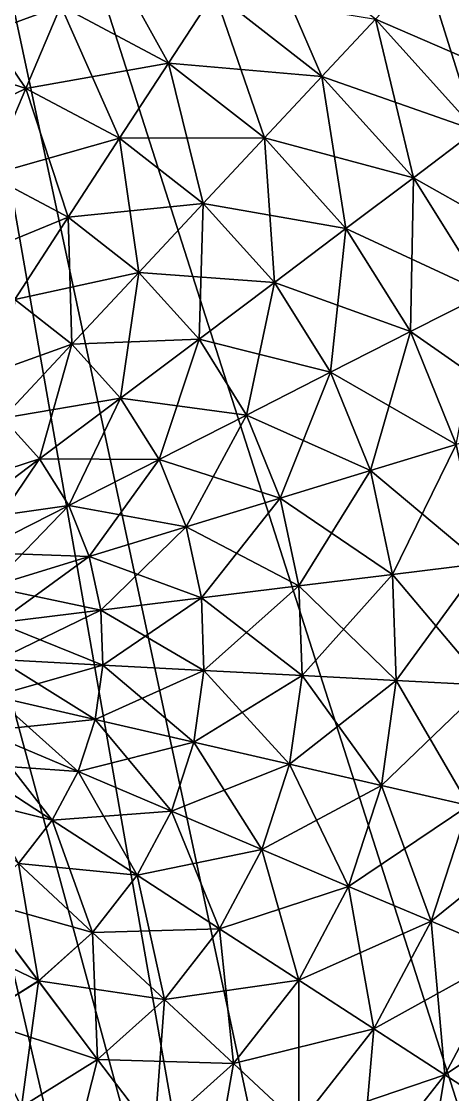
# Model space of a CAD drawing. Header units: metres. Extents: x -1.27 to 1.27, y -2.5 to 2.56.
# Drawn here: x -0.6424 to -0.5364, y 1.3901 to 1.6546 of the extents above; entities that cross this region are included whole.
import ezdxf

# ---------------------------------------------------------------- set-up
doc = ezdxf.new("R2010")
doc.units = ezdxf.units.M

msp = doc.modelspace()

# ---------------------------------------------------------------- linework, layer by layer
at = {"layer": 'Body'}
for points in [[(-0.50977, 0.83984, 0), (-0.75, 1.875, 0), (-0.69082, 1.875, 0.29121)], [(-0.46954, 0.83984, -0.19793), (-0.75, 1.875, 0), (-0.50977, 0.83984, 0)], [(-0.46954, 0.83984, -0.19793), (-0.69082, 1.875, -0.29121), (-0.75, 1.875, 0)], [(-0.46954, 0.83984, 0.19793), (-0.69082, 1.875, 0.29121), (-0.52969, 1.875, 0.52969)], [(-0.50977, 0.83984, 0), (-0.69082, 1.875, 0.29121), (-0.46954, 0.83984, 0.19793)], [(-0.36002, 0.83984, -0.36002), (-0.69082, 1.875, -0.29121), (-0.46954, 0.83984, -0.19793)], [(-0.36002, 0.83984, -0.36002), (-0.52969, 1.875, -0.52969), (-0.69082, 1.875, -0.29121)], [(-0.58203, 1.77246, 0), (-0.40298, 1.52344, 0.16987), (-0.53611, 1.77246, 0.22599)], [(-0.58203, 1.77246, 0), (-0.4375, 1.52344, 0), (-0.40298, 1.52344, 0.16987)], [(-0.53611, 1.77246, -0.22599), (-0.4375, 1.52344, 0), (-0.58203, 1.77246, 0)]]:
    msp.add_3dface(points, dxfattribs=at)
at = {"layer": 'Socket thing'}
for points in [[(-0.54327, 1.66807, 0.19284), (-0.5324, 1.67973, 0.17207), (-0.50374, 1.64789, 0.17207)], [(-0.5324, 1.67973, -0.17207), (-0.54327, 1.66807, -0.19284), (-0.51646, 1.63831, -0.19284)], [(-0.62465, 1.67751, -0.22981), (-0.63277, 1.65839, -0.24575), (-0.60628, 1.64431, -0.24575)], [(-0.62465, 1.67751, -0.22981), (-0.60628, 1.64431, -0.24575), (-0.59497, 1.66173, -0.22981)], [(-0.58446, 1.67791, -0.21213), (-0.59497, 1.66173, -0.22981), (-0.56849, 1.64103, -0.22981)], [(-0.58446, 1.67791, -0.21213), (-0.56849, 1.64103, -0.22981), (-0.55533, 1.65514, -0.21213)], [(-0.66626, 1.64616, 0.25981), (-0.66129, 1.66766, 0.24575), (-0.63277, 1.65839, 0.24575)], [(-0.66129, 1.66766, -0.24575), (-0.66626, 1.64616, -0.25981), (-0.64139, 1.63808, -0.25981)], [(-0.66129, 1.66766, -0.24575), (-0.64139, 1.63808, -0.25981), (-0.63277, 1.65839, -0.24575)], [(-0.55533, 1.65514, 0.21213), (-0.54327, 1.66807, 0.19284), (-0.51646, 1.63831, 0.19284)], [(-0.54327, 1.66807, -0.19284), (-0.55533, 1.65514, -0.21213), (-0.53058, 1.62766, -0.21213)], [(-0.54327, 1.66807, 0.19284), (-0.50374, 1.64789, 0.17207), (-0.51646, 1.63831, 0.19284)], [(-0.54327, 1.66807, -0.19284), (-0.53058, 1.62766, -0.21213), (-0.51646, 1.63831, -0.19284)], [(-0.63277, 1.65839, 0.24575), (-0.59497, 1.66173, 0.22981), (-0.60628, 1.64431, 0.24575)], [(-0.60628, 1.64431, 0.24575), (-0.59497, 1.66173, 0.22981), (-0.56849, 1.64103, 0.22981)], [(-0.59497, 1.66173, -0.22981), (-0.60628, 1.64431, -0.24575), (-0.58265, 1.62585, -0.24575)], [(-0.59497, 1.66173, 0.22981), (-0.55533, 1.65514, 0.21213), (-0.56849, 1.64103, 0.22981)], [(-0.59497, 1.66173, -0.22981), (-0.58265, 1.62585, -0.24575), (-0.56849, 1.64103, -0.22981)], [(-0.66626, 1.64616, 0.25981), (-0.63277, 1.65839, 0.24575), (-0.64139, 1.63808, 0.25981)], [(-0.64139, 1.63808, 0.25981), (-0.63277, 1.65839, 0.24575), (-0.60628, 1.64431, 0.24575)], [(-0.63277, 1.65839, -0.24575), (-0.64139, 1.63808, -0.25981), (-0.6183, 1.6258, -0.25981)], [(-0.63277, 1.65839, -0.24575), (-0.6183, 1.6258, -0.25981), (-0.60628, 1.64431, -0.24575)], [(-0.56849, 1.64103, 0.22981), (-0.55533, 1.65514, 0.21213), (-0.53058, 1.62766, 0.21213)], [(-0.55533, 1.65514, -0.21213), (-0.56849, 1.64103, -0.22981), (-0.54599, 1.61605, -0.22981)], [(-0.55533, 1.65514, 0.21213), (-0.51646, 1.63831, 0.19284), (-0.53058, 1.62766, 0.21213)], [(-0.55533, 1.65514, -0.21213), (-0.54599, 1.61605, -0.22981), (-0.53058, 1.62766, -0.21213)], [(-0.67148, 1.62354, 0.27189), (-0.66626, 1.64616, 0.25981), (-0.64139, 1.63808, 0.25981)], [(-0.66626, 1.64616, -0.25981), (-0.65046, 1.61671, -0.27189), (-0.64139, 1.63808, -0.25981)], [(-0.64139, 1.63808, 0.25981), (-0.60628, 1.64431, 0.24575), (-0.6183, 1.6258, 0.25981)], [(-0.6183, 1.6258, 0.25981), (-0.60628, 1.64431, 0.24575), (-0.58265, 1.62585, 0.24575)], [(-0.60628, 1.64431, -0.24575), (-0.6183, 1.6258, -0.25981), (-0.5977, 1.6097, -0.25981)], [(-0.60628, 1.64431, 0.24575), (-0.56849, 1.64103, 0.22981), (-0.58265, 1.62585, 0.24575)], [(-0.60628, 1.64431, -0.24575), (-0.5977, 1.6097, -0.25981), (-0.58265, 1.62585, -0.24575)], [(-0.58265, 1.62585, 0.24575), (-0.56849, 1.64103, 0.22981), (-0.54599, 1.61605, 0.22981)], [(-0.56849, 1.64103, -0.22981), (-0.58265, 1.62585, -0.24575), (-0.56258, 1.60356, -0.24575)], [(-0.56849, 1.64103, 0.22981), (-0.53058, 1.62766, 0.21213), (-0.54599, 1.61605, 0.22981)], [(-0.56849, 1.64103, -0.22981), (-0.56258, 1.60356, -0.24575), (-0.54599, 1.61605, -0.22981)], [(-0.67148, 1.62354, 0.27189), (-0.64139, 1.63808, 0.25981), (-0.65046, 1.61671, 0.27189)], [(-0.65046, 1.61671, 0.27189), (-0.64139, 1.63808, 0.25981), (-0.6183, 1.6258, 0.25981)], [(-0.64139, 1.63808, -0.25981), (-0.65046, 1.61671, -0.27189), (-0.63095, 1.60633, -0.27189)], [(-0.64139, 1.63808, -0.25981), (-0.63095, 1.60633, -0.27189), (-0.6183, 1.6258, -0.25981)], [(-0.54599, 1.61605, 0.22981), (-0.53058, 1.62766, 0.21213), (-0.51099, 1.59631, 0.21213)], [(-0.53058, 1.62766, -0.21213), (-0.54599, 1.61605, -0.22981), (-0.52818, 1.58755, -0.22981)], [(-0.65046, 1.61671, 0.27189), (-0.6183, 1.6258, 0.25981), (-0.63095, 1.60633, 0.27189)], [(-0.63095, 1.60633, 0.27189), (-0.6183, 1.6258, 0.25981), (-0.5977, 1.6097, 0.25981)], [(-0.6183, 1.6258, -0.25981), (-0.63095, 1.60633, -0.27189), (-0.61353, 1.59273, -0.27189)], [(-0.6183, 1.6258, 0.25981), (-0.58265, 1.62585, 0.24575), (-0.5977, 1.6097, 0.25981)], [(-0.6183, 1.6258, -0.25981), (-0.61353, 1.59273, -0.27189), (-0.5977, 1.6097, -0.25981)], [(-0.5977, 1.6097, 0.25981), (-0.58265, 1.62585, 0.24575), (-0.56258, 1.60356, 0.24575)], [(-0.58265, 1.62585, -0.24575), (-0.5977, 1.6097, -0.25981), (-0.5802, 1.59027, -0.25981)], [(-0.58265, 1.62585, 0.24575), (-0.54599, 1.61605, 0.22981), (-0.56258, 1.60356, 0.24575)], [(-0.58265, 1.62585, -0.24575), (-0.5802, 1.59027, -0.25981), (-0.56258, 1.60356, -0.24575)], [(-0.65991, 1.59445, 0.28191), (-0.65046, 1.61671, 0.27189), (-0.63095, 1.60633, 0.27189)], [(-0.65046, 1.61671, -0.27189), (-0.64412, 1.58605, -0.28191), (-0.63095, 1.60633, -0.27189)], [(-0.56258, 1.60356, 0.24575), (-0.54599, 1.61605, 0.22981), (-0.52818, 1.58755, 0.22981)], [(-0.54599, 1.61605, -0.22981), (-0.56258, 1.60356, -0.24575), (-0.54668, 1.57812, -0.24575)], [(-0.54599, 1.61605, -0.22981), (-0.54668, 1.57812, -0.24575), (-0.52818, 1.58755, -0.22981)], [(-0.54599, 1.61605, 0.22981), (-0.51099, 1.59631, 0.21213), (-0.52818, 1.58755, 0.22981)], [(-0.63095, 1.60633, 0.27189), (-0.5977, 1.6097, 0.25981), (-0.61353, 1.59272, 0.27189)], [(-0.61353, 1.59272, 0.27189), (-0.5977, 1.6097, 0.25981), (-0.5802, 1.59027, 0.25981)], [(-0.5977, 1.6097, -0.25981), (-0.61353, 1.59273, -0.27189), (-0.59874, 1.5763, -0.27189)], [(-0.5977, 1.6097, -0.25981), (-0.59874, 1.5763, -0.27189), (-0.5802, 1.59027, -0.25981)], [(-0.5977, 1.6097, 0.25981), (-0.56258, 1.60356, 0.24575), (-0.5802, 1.59027, 0.25981)], [(-0.65991, 1.59445, 0.28191), (-0.63095, 1.60633, 0.27189), (-0.64412, 1.58605, 0.28191)], [(-0.64412, 1.58605, 0.28191), (-0.63095, 1.60633, 0.27189), (-0.61353, 1.59272, 0.27189)], [(-0.63095, 1.60633, -0.27189), (-0.64412, 1.58605, -0.28191), (-0.63002, 1.57504, -0.28191)], [(-0.63095, 1.60633, -0.27189), (-0.63002, 1.57504, -0.28191), (-0.61353, 1.59273, -0.27189)], [(-0.5802, 1.59027, 0.25981), (-0.56258, 1.60356, 0.24575), (-0.54668, 1.57812, 0.24575)], [(-0.56258, 1.60356, -0.24575), (-0.5802, 1.59027, -0.25981), (-0.56635, 1.5681, -0.25981)], [(-0.56258, 1.60356, -0.24575), (-0.56635, 1.5681, -0.25981), (-0.54668, 1.57812, -0.24575)], [(-0.56258, 1.60356, 0.24575), (-0.52818, 1.58755, 0.22981), (-0.54668, 1.57812, 0.24575)], [(-0.64412, 1.58605, 0.28191), (-0.61353, 1.59272, 0.27189), (-0.63002, 1.57504, 0.28191)], [(-0.61353, 1.59273, -0.27189), (-0.63002, 1.57504, -0.28191), (-0.61806, 1.56175, -0.28191)], [(-0.63002, 1.57504, 0.28191), (-0.61353, 1.59272, 0.27189), (-0.59874, 1.5763, 0.27189)], [(-0.61353, 1.59273, -0.27189), (-0.61806, 1.56175, -0.28191), (-0.59874, 1.5763, -0.27189)], [(-0.61353, 1.59272, 0.27189), (-0.5802, 1.59027, 0.25981), (-0.59874, 1.5763, 0.27189)], [(-0.59874, 1.5763, 0.27189), (-0.5802, 1.59027, 0.25981), (-0.56635, 1.5681, 0.25981)], [(-0.5802, 1.59027, -0.25981), (-0.59874, 1.5763, -0.27189), (-0.58703, 1.55756, -0.27189)], [(-0.5802, 1.59027, -0.25981), (-0.58703, 1.55756, -0.27189), (-0.56635, 1.5681, -0.25981)], [(-0.5802, 1.59027, 0.25981), (-0.54668, 1.57812, 0.24575), (-0.56635, 1.5681, 0.25981)], [(-0.54668, 1.57812, 0.24575), (-0.52818, 1.58755, 0.22981), (-0.51559, 1.55638, 0.22981)], [(-0.52818, 1.58755, -0.22981), (-0.54668, 1.57812, -0.24575), (-0.53545, 1.55031, -0.24575)], [(-0.65771, 1.56512, 0.28978), (-0.64412, 1.58605, 0.28191), (-0.63002, 1.57504, 0.28191)], [(-0.64412, 1.58605, -0.28191), (-0.64705, 1.55679, -0.28978), (-0.63002, 1.57504, -0.28191)], [(-0.56635, 1.5681, 0.25981), (-0.54668, 1.57812, 0.24575), (-0.53545, 1.55031, 0.24575)], [(-0.54668, 1.57812, -0.24575), (-0.56635, 1.5681, -0.25981), (-0.55655, 1.54386, -0.25981)], [(-0.54668, 1.57812, -0.24575), (-0.55655, 1.54386, -0.25981), (-0.53545, 1.55031, -0.24575)], [(-0.54668, 1.57812, 0.24575), (-0.51559, 1.55638, 0.22981), (-0.53545, 1.55031, 0.24575)], [(-0.65771, 1.56512, 0.28978), (-0.63002, 1.57504, 0.28191), (-0.64705, 1.55679, 0.28978)], [(-0.64705, 1.55679, 0.28978), (-0.63002, 1.57504, 0.28191), (-0.61806, 1.56175, 0.28191)], [(-0.63002, 1.57504, -0.28191), (-0.64705, 1.55679, -0.28978), (-0.63799, 1.54673, -0.28978)], [(-0.63002, 1.57504, -0.28191), (-0.63799, 1.54673, -0.28978), (-0.61806, 1.56175, -0.28191)], [(-0.63002, 1.57504, 0.28191), (-0.59874, 1.5763, 0.27189), (-0.61806, 1.56175, 0.28191)], [(-0.61806, 1.56175, 0.28191), (-0.59874, 1.5763, 0.27189), (-0.58703, 1.55756, 0.27189)], [(-0.59874, 1.5763, -0.27189), (-0.61806, 1.56175, -0.28191), (-0.60858, 1.54658, -0.28191)], [(-0.59874, 1.5763, -0.27189), (-0.60858, 1.54658, -0.28191), (-0.58703, 1.55756, -0.27189)], [(-0.59874, 1.5763, 0.27189), (-0.56635, 1.5681, 0.25981), (-0.58703, 1.55756, 0.27189)], [(-0.58703, 1.55756, 0.27189), (-0.56635, 1.5681, 0.25981), (-0.55655, 1.54386, 0.25981)], [(-0.56635, 1.5681, -0.25981), (-0.58703, 1.55756, -0.27189), (-0.57875, 1.53707, -0.27189)], [(-0.56635, 1.5681, -0.25981), (-0.57875, 1.53707, -0.27189), (-0.55655, 1.54386, -0.25981)], [(-0.56635, 1.5681, 0.25981), (-0.53545, 1.55031, 0.24575), (-0.55655, 1.54386, 0.25981)], [(-0.64705, 1.55679, 0.28978), (-0.61806, 1.56175, 0.28191), (-0.63799, 1.54673, 0.28978)], [(-0.63799, 1.54673, 0.28978), (-0.61806, 1.56175, 0.28191), (-0.60858, 1.54658, 0.28191)], [(-0.61806, 1.56175, -0.28191), (-0.63799, 1.54673, -0.28978), (-0.63082, 1.53525, -0.28978)], [(-0.61806, 1.56175, -0.28191), (-0.63082, 1.53525, -0.28978), (-0.60858, 1.54658, -0.28191)], [(-0.61806, 1.56175, 0.28191), (-0.58703, 1.55756, 0.27189), (-0.60858, 1.54658, 0.28191)], [(-0.66447, 1.5381, 0.29544), (-0.64705, 1.55679, 0.28978), (-0.63799, 1.54673, 0.28978)], [(-0.64705, 1.55679, -0.28978), (-0.6584, 1.53135, -0.29544), (-0.63799, 1.54673, -0.28978)], [(-0.60858, 1.54658, 0.28191), (-0.58703, 1.55756, 0.27189), (-0.57875, 1.53707, 0.27189)], [(-0.58703, 1.55756, -0.27189), (-0.60858, 1.54658, -0.28191), (-0.60188, 1.53, -0.28191)], [(-0.58703, 1.55756, -0.27189), (-0.60188, 1.53, -0.28191), (-0.57875, 1.53707, -0.27189)], [(-0.58703, 1.55756, 0.27189), (-0.55655, 1.54386, 0.25981), (-0.57875, 1.53707, 0.27189)], [(-0.55655, 1.54386, 0.25981), (-0.53545, 1.55031, 0.24575), (-0.52921, 1.52097, 0.24575)], [(-0.53545, 1.55031, -0.24575), (-0.55655, 1.54386, -0.25981), (-0.55112, 1.51828, -0.25981)], [(-0.53545, 1.55031, -0.24575), (-0.55112, 1.51828, -0.25981), (-0.52921, 1.52097, -0.24575)], [(-0.66447, 1.5381, 0.29544), (-0.63799, 1.54673, 0.28978), (-0.6584, 1.53135, 0.29544)], [(-0.6584, 1.53135, 0.29544), (-0.63799, 1.54673, 0.28978), (-0.63082, 1.53525, 0.28978)], [(-0.63799, 1.54673, -0.28978), (-0.6584, 1.53135, -0.29544), (-0.65358, 1.52365, -0.29544)], [(-0.63799, 1.54673, -0.28978), (-0.65358, 1.52365, -0.29544), (-0.63082, 1.53525, -0.28978)], [(-0.63799, 1.54673, 0.28978), (-0.60858, 1.54658, 0.28191), (-0.63082, 1.53525, 0.28978)], [(-0.63082, 1.53525, 0.28978), (-0.60858, 1.54658, 0.28191), (-0.60188, 1.53, 0.28191)], [(-0.60858, 1.54658, -0.28191), (-0.63082, 1.53525, -0.28978), (-0.62575, 1.5227, -0.28978)], [(-0.60858, 1.54658, -0.28191), (-0.62575, 1.5227, -0.28978), (-0.60188, 1.53, -0.28191)], [(-0.60858, 1.54658, 0.28191), (-0.57875, 1.53707, 0.27189), (-0.60188, 1.53, 0.28191)], [(-0.57875, 1.53707, 0.27189), (-0.55655, 1.54386, 0.25981), (-0.55112, 1.51828, 0.25981)], [(-0.55655, 1.54386, -0.25981), (-0.57875, 1.53707, -0.27189), (-0.57416, 1.51545, -0.27189)], [(-0.55655, 1.54386, -0.25981), (-0.57416, 1.51545, -0.27189), (-0.55112, 1.51828, -0.25981)], [(-0.55655, 1.54386, 0.25981), (-0.52921, 1.52097, 0.24575), (-0.55112, 1.51828, 0.25981)], [(-0.60188, 1.53, 0.28191), (-0.57875, 1.53707, 0.27189), (-0.57416, 1.51545, 0.27189)], [(-0.57875, 1.53707, -0.27189), (-0.60188, 1.53, -0.28191), (-0.59816, 1.5125, -0.28191)], [(-0.57875, 1.53707, -0.27189), (-0.59816, 1.5125, -0.28191), (-0.57416, 1.51545, -0.27189)], [(-0.57875, 1.53707, 0.27189), (-0.55112, 1.51828, 0.25981), (-0.57416, 1.51545, 0.27189)], [(-0.6584, 1.53135, 0.29544), (-0.63082, 1.53525, 0.28978), (-0.65358, 1.52365, 0.29544)], [(-0.65358, 1.52365, 0.29544), (-0.63082, 1.53525, 0.28978), (-0.62575, 1.5227, 0.28978)], [(-0.63082, 1.53525, -0.28978), (-0.65358, 1.52365, -0.29544), (-0.65018, 1.51523, -0.29544)], [(-0.63082, 1.53525, -0.28978), (-0.65018, 1.51523, -0.29544), (-0.62575, 1.5227, -0.28978)], [(-0.63082, 1.53525, 0.28978), (-0.60188, 1.53, 0.28191), (-0.62575, 1.5227, 0.28978)], [(-0.62575, 1.5227, 0.28978), (-0.60188, 1.53, 0.28191), (-0.59816, 1.5125, 0.28191)], [(-0.60188, 1.53, -0.28191), (-0.62575, 1.5227, -0.28978), (-0.62293, 1.50946, -0.28978)], [(-0.60188, 1.53, -0.28191), (-0.62293, 1.50946, -0.28978), (-0.59816, 1.5125, -0.28191)], [(-0.60188, 1.53, 0.28191), (-0.57416, 1.51545, 0.27189), (-0.59816, 1.5125, 0.28191)], [(-0.65358, 1.52365, 0.29544), (-0.62575, 1.5227, 0.28978), (-0.65018, 1.51523, 0.29544)], [(-0.65018, 1.51523, 0.29544), (-0.62575, 1.5227, 0.28978), (-0.62293, 1.50946, 0.28978)], [(-0.62575, 1.5227, -0.28978), (-0.65018, 1.51523, -0.29544), (-0.64829, 1.50635, -0.29544)], [(-0.62575, 1.5227, -0.28978), (-0.64829, 1.50635, -0.29544), (-0.62293, 1.50946, -0.28978)], [(-0.62575, 1.5227, 0.28978), (-0.59816, 1.5125, 0.28191), (-0.62293, 1.50946, 0.28978)], [(-0.55112, 1.51828, 0.25981), (-0.52921, 1.52097, 0.24575), (-0.52816, 1.49099, 0.24575)], [(-0.52921, 1.52097, -0.24575), (-0.55112, 1.51828, -0.25981), (-0.55021, 1.49215, -0.25981)], [(-0.52921, 1.52097, -0.24575), (-0.55021, 1.49215, -0.25981), (-0.52816, 1.49099, -0.24575)], [(-0.57416, 1.51545, 0.27189), (-0.55112, 1.51828, 0.25981), (-0.55021, 1.49215, 0.25981)], [(-0.55112, 1.51828, -0.25981), (-0.57416, 1.51545, -0.27189), (-0.57339, 1.49336, -0.27189)], [(-0.55112, 1.51828, -0.25981), (-0.57339, 1.49336, -0.27189), (-0.55021, 1.49215, -0.25981)], [(-0.55112, 1.51828, 0.25981), (-0.52816, 1.49099, 0.24575), (-0.55021, 1.49215, 0.25981)], [(-0.65018, 1.51523, 0.29544), (-0.62293, 1.50946, 0.28978), (-0.64829, 1.50635, 0.29544)], [(-0.59816, 1.5125, 0.28191), (-0.57416, 1.51545, 0.27189), (-0.57339, 1.49336, 0.27189)], [(-0.57416, 1.51545, -0.27189), (-0.59816, 1.5125, -0.28191), (-0.59753, 1.49463, -0.28191)], [(-0.57416, 1.51545, -0.27189), (-0.59753, 1.49463, -0.28191), (-0.57339, 1.49336, -0.27189)], [(-0.57416, 1.51545, 0.27189), (-0.55021, 1.49215, 0.25981), (-0.57339, 1.49336, 0.27189)], [(-0.62293, 1.50946, 0.28978), (-0.59816, 1.5125, 0.28191), (-0.59753, 1.49463, 0.28191)], [(-0.59816, 1.5125, -0.28191), (-0.62293, 1.50946, -0.28978), (-0.62246, 1.49594, -0.28978)], [(-0.59816, 1.5125, -0.28191), (-0.62246, 1.49594, -0.28978), (-0.59753, 1.49463, -0.28191)], [(-0.59816, 1.5125, 0.28191), (-0.57339, 1.49336, 0.27189), (-0.59753, 1.49463, 0.28191)], [(-0.64829, 1.50635, 0.29544), (-0.62293, 1.50946, 0.28978), (-0.62246, 1.49594, 0.28978)], [(-0.62293, 1.50946, -0.28978), (-0.64829, 1.50635, -0.29544), (-0.64798, 1.49727, -0.29544)], [(-0.62293, 1.50946, -0.28978), (-0.64798, 1.49727, -0.29544), (-0.62246, 1.49594, -0.28978)], [(-0.62293, 1.50946, 0.28978), (-0.59753, 1.49463, 0.28191), (-0.62246, 1.49594, 0.28978)], [(-0.64829, 1.50635, 0.29544), (-0.62246, 1.49594, 0.28978), (-0.64798, 1.49727, 0.29544)], [(-0.64798, 1.49727, 0.29544), (-0.62434, 1.48253, 0.28978), (-0.64924, 1.48828, 0.29544)], [(-0.62246, 1.49594, -0.28978), (-0.64798, 1.49727, -0.29544), (-0.64924, 1.48828, -0.29544)], [(-0.64798, 1.49727, 0.29544), (-0.62246, 1.49594, 0.28978), (-0.62434, 1.48253, 0.28978)], [(-0.62246, 1.49594, -0.28978), (-0.64924, 1.48828, -0.29544), (-0.62434, 1.48253, -0.28978)], [(-0.62246, 1.49594, 0.28978), (-0.60002, 1.47692, 0.28191), (-0.62434, 1.48253, 0.28978)], [(-0.59753, 1.49463, -0.28191), (-0.62246, 1.49594, -0.28978), (-0.62434, 1.48253, -0.28978)], [(-0.59753, 1.49463, -0.28191), (-0.62434, 1.48253, -0.28978), (-0.60002, 1.47692, -0.28191)], [(-0.62246, 1.49594, 0.28978), (-0.59753, 1.49463, 0.28191), (-0.60002, 1.47692, 0.28191)], [(-0.59753, 1.49463, 0.28191), (-0.57646, 1.47148, 0.27189), (-0.60002, 1.47692, 0.28191)], [(-0.57339, 1.49336, -0.27189), (-0.59753, 1.49463, -0.28191), (-0.60002, 1.47692, -0.28191)], [(-0.59753, 1.49463, 0.28191), (-0.57339, 1.49336, 0.27189), (-0.57646, 1.47148, 0.27189)], [(-0.57339, 1.49336, -0.27189), (-0.60002, 1.47692, -0.28191), (-0.57646, 1.47148, -0.27189)], [(-0.57339, 1.49336, 0.27189), (-0.55384, 1.46626, 0.25981), (-0.57646, 1.47148, 0.27189)], [(-0.55021, 1.49215, -0.25981), (-0.57339, 1.49336, -0.27189), (-0.57646, 1.47148, -0.27189)], [(-0.55021, 1.49215, -0.25981), (-0.57646, 1.47148, -0.27189), (-0.55384, 1.46626, -0.25981)], [(-0.57339, 1.49336, 0.27189), (-0.55021, 1.49215, 0.25981), (-0.55384, 1.46626, 0.25981)], [(-0.55021, 1.49215, 0.25981), (-0.53234, 1.46129, 0.24575), (-0.55384, 1.46626, 0.25981)], [(-0.52816, 1.49099, -0.24575), (-0.55021, 1.49215, -0.25981), (-0.55384, 1.46626, -0.25981)], [(-0.55021, 1.49215, 0.25981), (-0.52816, 1.49099, 0.24575), (-0.53234, 1.46129, 0.24575)], [(-0.52816, 1.49099, -0.24575), (-0.55384, 1.46626, -0.25981), (-0.53234, 1.46129, -0.24575)], [(-0.64924, 1.48828, 0.29544), (-0.62853, 1.46966, 0.28978), (-0.65205, 1.47964, 0.29544)], [(-0.62434, 1.48253, -0.28978), (-0.64924, 1.48828, -0.29544), (-0.65205, 1.47965, -0.29544)], [(-0.64924, 1.48828, 0.29544), (-0.62434, 1.48253, 0.28978), (-0.62853, 1.46966, 0.28978)], [(-0.62434, 1.48253, -0.28978), (-0.65205, 1.47965, -0.29544), (-0.62853, 1.46966, -0.28978)], [(-0.62434, 1.48253, 0.28978), (-0.60555, 1.45991, 0.28191), (-0.62853, 1.46966, 0.28978)], [(-0.60002, 1.47692, -0.28191), (-0.62434, 1.48253, -0.28978), (-0.62853, 1.46966, -0.28978)], [(-0.62434, 1.48253, 0.28978), (-0.60002, 1.47692, 0.28191), (-0.60555, 1.45991, 0.28191)], [(-0.62853, 1.46966, -0.28978), (-0.65205, 1.47965, -0.29544), (-0.65631, 1.47163, -0.29544)], [(-0.65205, 1.47964, 0.29544), (-0.63488, 1.45771, 0.28978), (-0.65631, 1.47163, 0.29544)], [(-0.65205, 1.47964, 0.29544), (-0.62853, 1.46966, 0.28978), (-0.63488, 1.45771, 0.28978)], [(-0.60002, 1.47692, -0.28191), (-0.62853, 1.46966, -0.28978), (-0.60555, 1.45991, -0.28191)], [(-0.60002, 1.47692, 0.28191), (-0.58329, 1.45046, 0.27189), (-0.60555, 1.45991, 0.28191)], [(-0.57646, 1.47148, -0.27189), (-0.60002, 1.47692, -0.28191), (-0.60555, 1.45991, -0.28191)], [(-0.60002, 1.47692, 0.28191), (-0.57646, 1.47148, 0.27189), (-0.58329, 1.45046, 0.27189)], [(-0.63488, 1.45771, -0.28978), (-0.65631, 1.47163, -0.29544), (-0.6619, 1.46447, -0.29544)], [(-0.65631, 1.47163, 0.29544), (-0.63488, 1.45771, 0.28978), (-0.64321, 1.44705, 0.28978)], [(-0.62853, 1.46966, -0.28978), (-0.65631, 1.47163, -0.29544), (-0.63488, 1.45771, -0.28978)], [(-0.57646, 1.47148, -0.27189), (-0.60555, 1.45991, -0.28191), (-0.58329, 1.45046, -0.27189)], [(-0.57646, 1.47148, 0.27189), (-0.56192, 1.44139, 0.25981), (-0.58329, 1.45046, 0.27189)], [(-0.55384, 1.46626, -0.25981), (-0.57646, 1.47148, -0.27189), (-0.58329, 1.45046, -0.27189)], [(-0.57646, 1.47148, 0.27189), (-0.55384, 1.46626, 0.25981), (-0.56192, 1.44139, 0.25981)], [(-0.62853, 1.46966, 0.28978), (-0.61395, 1.44412, 0.28191), (-0.63488, 1.45771, 0.28978)], [(-0.60555, 1.45991, -0.28191), (-0.62853, 1.46966, -0.28978), (-0.63488, 1.45771, -0.28978)], [(-0.62853, 1.46966, 0.28978), (-0.60555, 1.45991, 0.28191), (-0.61395, 1.44412, 0.28191)], [(-0.55384, 1.46626, -0.25981), (-0.58329, 1.45046, -0.27189), (-0.56192, 1.44139, -0.25981)], [(-0.55384, 1.46626, 0.25981), (-0.54161, 1.43277, 0.24575), (-0.56192, 1.44139, 0.25981)], [(-0.53234, 1.46129, -0.24575), (-0.55384, 1.46626, -0.25981), (-0.56192, 1.44139, -0.25981)], [(-0.55384, 1.46626, 0.25981), (-0.53234, 1.46129, 0.24575), (-0.54161, 1.43277, 0.24575)], [(-0.63488, 1.45771, -0.28978), (-0.6619, 1.46447, -0.29544), (-0.64321, 1.44705, -0.28978)], [(-0.53234, 1.46129, -0.24575), (-0.56192, 1.44139, -0.25981), (-0.54161, 1.43277, -0.24575)], [(-0.53234, 1.46129, 0.24575), (-0.52249, 1.42465, 0.22981), (-0.54161, 1.43277, 0.24575)], [(-0.51211, 1.45662, -0.22981), (-0.53234, 1.46129, -0.24575), (-0.54161, 1.43277, -0.24575)], [(-0.63488, 1.45771, 0.28978), (-0.62496, 1.43002, 0.28191), (-0.64321, 1.44705, 0.28978)], [(-0.61395, 1.44412, -0.28191), (-0.63488, 1.45771, -0.28978), (-0.64321, 1.44705, -0.28978)], [(-0.60555, 1.45991, -0.28191), (-0.63488, 1.45771, -0.28978), (-0.61395, 1.44412, -0.28191)], [(-0.63488, 1.45771, 0.28978), (-0.61395, 1.44412, 0.28191), (-0.62496, 1.43002, 0.28191)], [(-0.60555, 1.45991, 0.28191), (-0.59367, 1.43095, 0.27189), (-0.61395, 1.44412, 0.28191)], [(-0.58329, 1.45046, -0.27189), (-0.60555, 1.45991, -0.28191), (-0.61395, 1.44412, -0.28191)], [(-0.60555, 1.45991, 0.28191), (-0.58329, 1.45046, 0.27189), (-0.59367, 1.43095, 0.27189)], [(-0.51211, 1.45662, -0.22981), (-0.54161, 1.43277, -0.24575), (-0.52249, 1.42465, -0.22981)], [(-0.58329, 1.45046, -0.27189), (-0.61395, 1.44412, -0.28191), (-0.59367, 1.43095, -0.27189)], [(-0.58329, 1.45046, 0.27189), (-0.5742, 1.4183, 0.25981), (-0.59367, 1.43095, 0.27189)], [(-0.56192, 1.44139, -0.25981), (-0.58329, 1.45046, -0.27189), (-0.59367, 1.43095, -0.27189)], [(-0.58329, 1.45046, 0.27189), (-0.56192, 1.44139, 0.25981), (-0.5742, 1.4183, 0.25981)], [(-0.64321, 1.44705, 0.28978), (-0.63825, 1.41805, 0.28191), (-0.65327, 1.43799, 0.28978)], [(-0.62496, 1.43002, -0.28191), (-0.64321, 1.44705, -0.28978), (-0.65327, 1.43799, -0.28978)], [(-0.64321, 1.44705, 0.28978), (-0.62496, 1.43002, 0.28191), (-0.63825, 1.41805, 0.28191)], [(-0.61395, 1.44412, -0.28191), (-0.64321, 1.44705, -0.28978), (-0.62496, 1.43002, -0.28191)], [(-0.61395, 1.44412, 0.28191), (-0.60727, 1.41353, 0.27189), (-0.62496, 1.43002, 0.28191)], [(-0.59367, 1.43095, -0.27189), (-0.61395, 1.44412, -0.28191), (-0.62496, 1.43002, -0.28191)], [(-0.61395, 1.44412, 0.28191), (-0.59367, 1.43095, 0.27189), (-0.60727, 1.41353, 0.27189)], [(-0.56192, 1.44139, -0.25981), (-0.59367, 1.43095, -0.27189), (-0.5742, 1.4183, -0.25981)], [(-0.56192, 1.44139, 0.25981), (-0.55569, 1.40628, 0.24575), (-0.5742, 1.4183, 0.25981)], [(-0.54161, 1.43277, -0.24575), (-0.56192, 1.44139, -0.25981), (-0.5742, 1.4183, -0.25981)], [(-0.56192, 1.44139, 0.25981), (-0.54161, 1.43277, 0.24575), (-0.55569, 1.40628, 0.24575)], [(-0.63825, 1.41806, -0.28191), (-0.65327, 1.43799, -0.28978), (-0.66475, 1.43082, -0.28978)], [(-0.65327, 1.43799, 0.28978), (-0.63825, 1.41805, 0.28191), (-0.65342, 1.40858, 0.28191)], [(-0.62496, 1.43002, -0.28191), (-0.65327, 1.43799, -0.28978), (-0.63825, 1.41806, -0.28191)], [(-0.54161, 1.43277, -0.24575), (-0.5742, 1.4183, -0.25981), (-0.55569, 1.40628, -0.24575)], [(-0.54161, 1.43277, 0.24575), (-0.53827, 1.39497, 0.22981), (-0.55569, 1.40628, 0.24575)], [(-0.52249, 1.42465, -0.22981), (-0.54161, 1.43277, -0.24575), (-0.55569, 1.40628, -0.24575)], [(-0.54161, 1.43277, 0.24575), (-0.52249, 1.42465, 0.22981), (-0.53827, 1.39497, 0.22981)], [(-0.63825, 1.41806, -0.28191), (-0.66475, 1.43082, -0.28978), (-0.65342, 1.40858, -0.28191)], [(-0.62496, 1.43002, 0.28191), (-0.6237, 1.39874, 0.27189), (-0.63825, 1.41805, 0.28191)], [(-0.60727, 1.41353, -0.27189), (-0.62496, 1.43002, -0.28191), (-0.63825, 1.41806, -0.28191)], [(-0.59367, 1.43095, -0.27189), (-0.62496, 1.43002, -0.28191), (-0.60727, 1.41353, -0.27189)], [(-0.62496, 1.43002, 0.28191), (-0.60727, 1.41353, 0.27189), (-0.6237, 1.39874, 0.27189)], [(-0.59367, 1.43095, 0.27189), (-0.5903, 1.3977, 0.25981), (-0.60727, 1.41353, 0.27189)], [(-0.5742, 1.4183, -0.25981), (-0.59367, 1.43095, -0.27189), (-0.60727, 1.41353, -0.27189)], [(-0.59367, 1.43095, 0.27189), (-0.5742, 1.4183, 0.25981), (-0.5903, 1.3977, 0.25981)], [(-0.52249, 1.42465, -0.22981), (-0.55569, 1.40628, -0.24575), (-0.53827, 1.39497, -0.22981)], [(-0.52249, 1.42465, 0.22981), (-0.52209, 1.38446, 0.21213), (-0.53827, 1.39497, 0.22981)], [(-0.50473, 1.41711, -0.21213), (-0.52249, 1.42465, -0.22981), (-0.53827, 1.39497, -0.22981)], [(-0.6237, 1.39874, -0.27189), (-0.63825, 1.41806, -0.28191), (-0.65342, 1.40858, -0.28191)], [(-0.63825, 1.41805, 0.28191), (-0.64244, 1.38703, 0.27189), (-0.65342, 1.40858, 0.28191)], [(-0.63825, 1.41805, 0.28191), (-0.6237, 1.39874, 0.27189), (-0.64244, 1.38703, 0.27189)], [(-0.60727, 1.41353, -0.27189), (-0.63825, 1.41806, -0.28191), (-0.6237, 1.39874, -0.27189)], [(-0.5742, 1.4183, -0.25981), (-0.60727, 1.41353, -0.27189), (-0.5903, 1.3977, -0.25981)], [(-0.5742, 1.4183, 0.25981), (-0.57415, 1.38265, 0.24575), (-0.5903, 1.3977, 0.25981)], [(-0.55569, 1.40628, -0.24575), (-0.5742, 1.4183, -0.25981), (-0.5903, 1.3977, -0.25981)], [(-0.5742, 1.4183, 0.25981), (-0.55569, 1.40628, 0.24575), (-0.57415, 1.38265, 0.24575)], [(-0.50473, 1.41711, -0.21213), (-0.53827, 1.39497, -0.22981), (-0.52209, 1.38446, -0.21213)], [(-0.60727, 1.41353, 0.27189), (-0.60973, 1.3802, 0.25981), (-0.6237, 1.39874, 0.27189)], [(-0.5903, 1.3977, -0.25981), (-0.60727, 1.41353, -0.27189), (-0.6237, 1.39874, -0.27189)], [(-0.60727, 1.41353, 0.27189), (-0.5903, 1.3977, 0.25981), (-0.60973, 1.3802, 0.25981)], [(-0.65342, 1.40858, 0.28191), (-0.64244, 1.38703, 0.27189), (-0.66293, 1.37875, 0.27189)], [(-0.6237, 1.39874, -0.27189), (-0.65342, 1.40858, -0.28191), (-0.64244, 1.38703, -0.27189)], [(-0.55569, 1.40628, -0.24575), (-0.5903, 1.3977, -0.25981), (-0.57415, 1.38265, -0.24575)], [(-0.55569, 1.40628, 0.24575), (-0.55897, 1.36849, 0.22981), (-0.57415, 1.38265, 0.24575)], [(-0.53827, 1.39497, -0.22981), (-0.55569, 1.40628, -0.24575), (-0.57415, 1.38265, -0.24575)], [(-0.55569, 1.40628, 0.24575), (-0.53827, 1.39497, 0.22981), (-0.55897, 1.36849, 0.22981)], [(-0.6237, 1.39874, 0.27189), (-0.6319, 1.36635, 0.25981), (-0.64244, 1.38703, 0.27189)], [(-0.60973, 1.3802, -0.25981), (-0.6237, 1.39874, -0.27189), (-0.64244, 1.38703, -0.27189)], [(-0.6237, 1.39874, 0.27189), (-0.60973, 1.3802, 0.25981), (-0.6319, 1.36635, 0.25981)], [(-0.5903, 1.3977, -0.25981), (-0.6237, 1.39874, -0.27189), (-0.60973, 1.3802, -0.25981)], [(-0.5903, 1.3977, 0.25981), (-0.59644, 1.36258, 0.24575), (-0.60973, 1.3802, 0.25981)], [(-0.57415, 1.38265, -0.24575), (-0.5903, 1.3977, -0.25981), (-0.60973, 1.3802, -0.25981)], [(-0.5903, 1.3977, 0.25981), (-0.57415, 1.38265, 0.24575), (-0.59644, 1.36258, 0.24575)], [(-0.53827, 1.39497, -0.22981), (-0.57415, 1.38265, -0.24575), (-0.55897, 1.36849, -0.22981)], [(-0.53827, 1.39497, 0.22981), (-0.54486, 1.35533, 0.21213), (-0.55897, 1.36849, 0.22981)], [(-0.52209, 1.38446, -0.21213), (-0.53827, 1.39497, -0.22981), (-0.55897, 1.36849, -0.22981)], [(-0.53827, 1.39497, 0.22981), (-0.52209, 1.38446, 0.21213), (-0.54486, 1.35533, 0.21213)]]:
    msp.add_3dface(points, dxfattribs=at)

doc.saveas('drawing.dxf')
